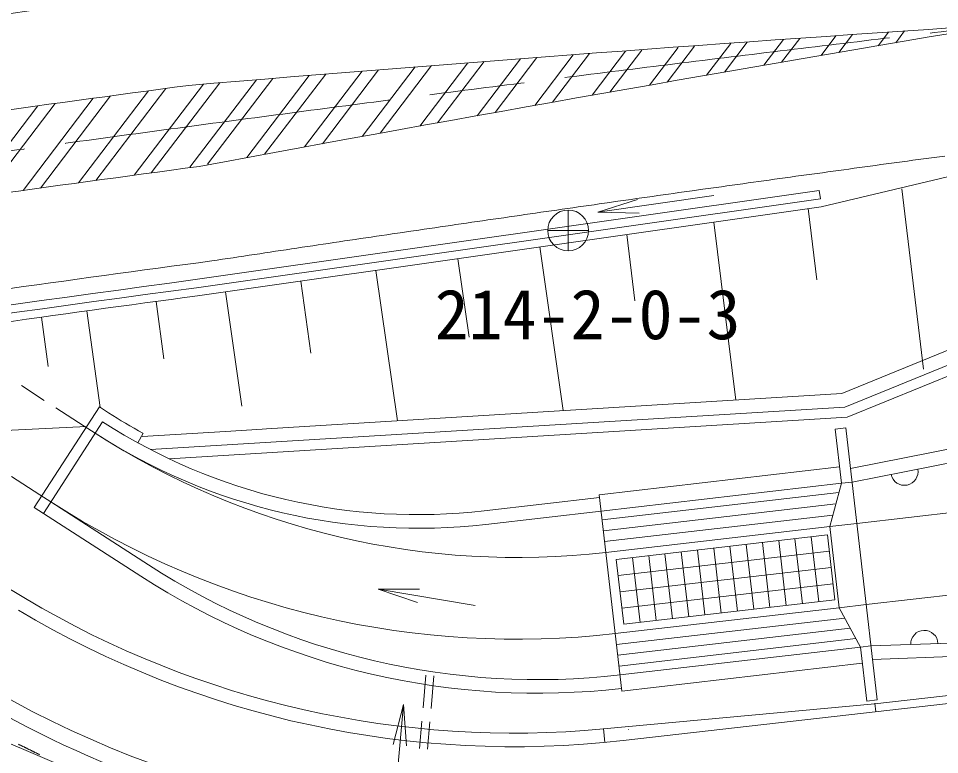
# Model space of a CAD drawing. Units: millimetres, scale not verified. Extents: x 40000 to 680000, y 20000 to 380000.
# Drawn here: x 496202 to 530005, y 271318 to 298341 of the extents above; entities that cross this region are included whole.
import ezdxf
from ezdxf.enums import TextEntityAlignment as Align

# ---------------------------------------------------------------- set-up
doc = ezdxf.new("R2010")
doc.units = ezdxf.units.MM
doc.header["$LTSCALE"] = 1000
doc.linetypes.add('CHAIN', pattern=[18.5, 12, -1.5, 3.5, -1.5])
for name, color, linetype, lineweight in [('M-BGD', 7, 'Continuous', 13), ('M-BMK', 2, 'CHAIN', 13), ('M-BMK-ROW', 30, 'Continuous', 13), ('M-BMK-SRVR', 3, 'Continuous', 13), ('M-STR-STRD', 7, 'Continuous', 13)]:
    doc.layers.add(name, color=color, linetype=linetype, lineweight=lineweight)
doc.styles.add('ＭＳ ゴシック', font='')
doc.styles.get('ＭＳ ゴシック').set_extended_font_data('MS Gothic')

msp = doc.modelspace()

# ---------------------------------------------------------------- linework, layer by layer
at = {"layer": 'M-BGD'}
for p, q in [((532982, 293160), (525659, 291426)), ((528624, 292085), (529409, 285472)), ((502693, 288753), (525587, 292021)), ((502734, 288456), (525630, 291724)), ((517466, 291234), (521723, 291837)), ((525630, 291724), (525587, 292021)), ((525659, 291426), (502775, 288159)), ((525188, 291358), (525504, 288748)), ((521725, 290864), (522527, 284332)), ((518528, 290408), (518822, 287974)), ((515330, 289951), (516188, 283943)), ((512326, 289522), (512738, 286639)), ((509322, 289093), (510110, 283569)), ((506560, 288699), (506938, 286048)), ((503798, 288305), (504396, 284114)), ((501257, 287953), (501543, 285848)), ((497047, 287376), (497298, 285561)), ((498715, 287606), (499203, 284053)), ((526416, 284571), (532045, 286868)), ((526529, 284077), (532141, 286367)), ((526614, 283702), (532214, 285986)), ((496312, 284863), (497152, 284321)), ((526416, 284571), (505300, 283274)), ((496786, 280390), (499174, 284086)), ((497572, 284049), (498610, 283379)), ((499510, 283869), (499174, 284086)), ((526529, 284077), (501053, 282512)), ((526614, 283702), (501737, 282173)), ((494318, 283138), (498701, 283364)), ((497122, 280173), (499293, 283533)), ((498610, 283379), (499022, 283113)), ((505151, 283264), (505300, 283274)), ((526175, 283265), (526562, 283310)), ((526562, 283310), (527717, 273323)), ((500581, 282765), (500774, 283116)), ((503803, 283182), (500748, 282994)), ((503803, 283182), (505151, 283264)), ((526405, 281279), (526175, 283265)), ((526734, 281820), (532541, 282968)), ((526792, 281323), (532598, 282471)), ((517515, 280855), (526336, 281875)), ((495945, 281529), (496982, 280859)), ((517584, 280259), (526405, 281279)), ((525974, 279692), (526405, 281279)), ((526405, 281279), (526792, 281323)), ((517622, 279934), (526313, 280939)), ((496982, 280859), (497394, 280593)), ((497394, 280593), (500971, 278283)), ((513297, 280266), (517527, 280755)), ((518348, 273649), (517515, 280855)), ((497122, 280173), (496786, 280390)), ((513354, 279769), (517584, 280259)), ((517668, 279536), (526200, 280523)), ((526967, 279806), (532033, 280392)), ((497122, 280173), (500699, 277863)), ((517714, 279139), (526087, 280107)), ((517759, 278742), (525974, 279692)), ((526967, 279806), (525974, 279692)), ((526318, 276711), (525974, 279692)), ((518141, 278484), (525889, 279380)), ((524697, 279242), (524973, 276858)), ((525293, 279311), (525569, 276927)), ((525889, 279380), (526165, 276996)), ((521717, 278897), (521992, 276513)), ((522313, 278966), (522588, 276582)), ((522909, 279035), (523185, 276651)), ((523505, 279104), (523781, 276720)), ((524101, 279173), (524377, 276789)), ((518210, 277888), (525958, 278784)), ((518737, 278553), (519012, 276169)), ((519333, 278622), (519608, 276237)), ((519929, 278691), (520204, 276306)), ((520525, 278759), (520800, 276375)), ((521121, 278828), (521396, 276444)), ((518141, 278484), (518416, 276100)), ((494830, 278019), (496458, 277048)), ((518278, 277292), (526027, 278188)), ((518347, 276696), (526096, 277592)), ((509403, 277391), (512959, 276793)), ((527312, 276826), (532378, 277412)), ((518416, 276100), (526165, 276996)), ((518104, 275762), (526318, 276711)), ((527312, 276826), (526318, 276711)), ((526318, 276711), (527100, 275265)), ((518150, 275364), (526523, 276332)), ((518196, 274967), (526728, 275953)), ((518242, 274569), (526933, 275574)), ((527487, 275309), (533402, 275517)), ((518279, 274245), (527100, 275265)), ((518392, 271834), (549173, 275328)), ((527100, 275265), (527487, 275309)), ((527100, 275265), (527330, 273278)), ((527545, 274813), (533460, 275021)), ((518348, 273649), (527169, 274669)), ((511049, 273040), (511153, 274232)), ((511348, 273014), (511452, 274206)), ((527632, 273185), (533593, 273862)), ((510331, 273156), (510016, 269563)), ((517672, 272262), (527632, 273185)), ((527330, 273278), (527717, 273323)), ((527629, 273209), (527666, 272887)), ((510918, 271546), (511005, 272542)), ((511217, 271520), (511304, 272516)), ((517671, 272276), (517718, 271764)), ((518591, 272240), (518593, 272226))]:
    msp.add_line(p, q, dxfattribs=at)
for points in [[(530193, 293290), (529997, 293264), (529802, 293238), (529607, 293211), (529412, 293185), (529217, 293159), (529022, 293132), (528827, 293106), (528632, 293079), (528437, 293053), (528242, 293026), (528047, 293000), (527852, 292973), (527657, 292946), (527462, 292920), (527267, 292893), (527071, 292866), (526876, 292840), (526681, 292813), (526486, 292786), (526291, 292759), (526096, 292733), (525901, 292706), (525706, 292679), (525511, 292652), (525316, 292625), (525121, 292598), (524926, 292572), (524731, 292545), (524536, 292518), (524341, 292491), (524146, 292464), (523951, 292437), (523756, 292410), (523561, 292382), (523366, 292355), (523171, 292328), (522976, 292301), (522782, 292274), (522587, 292247), (522392, 292219), (522197, 292192), (522002, 292165), (521807, 292138), (521612, 292110), (521417, 292083), (521222, 292056), (521027, 292028), (520832, 292001), (520637, 291973), (520442, 291946), (520247, 291919), (520052, 291891), (519858, 291864), (519663, 291836), (519468, 291808), (519273, 291781), (519078, 291753), (518883, 291726), (518688, 291698), (518493, 291670), (518298, 291643), (518104, 291615), (517909, 291587), (517714, 291559), (517519, 291532), (517324, 291504), (517129, 291476), (516934, 291448), (516740, 291420), (516545, 291392), (516350, 291364), (516155, 291336), (515960, 291308), (515765, 291280), (515571, 291252), (515376, 291224), (515181, 291196), (514986, 291168), (514791, 291140), (514596, 291112), (514402, 291084), (514207, 291056), (514012, 291027), (513817, 290999), (513622, 290971), (513428, 290943), (513233, 290914), (513038, 290886), (512843, 290858), (512649, 290829), (512454, 290801), (512259, 290772), (512064, 290744), (511870, 290716), (511675, 290687), (511480, 290659), (511285, 290630), (511091, 290602), (510896, 290573), (510701, 290544), (510506, 290516), (510312, 290487), (510117, 290458), (509922, 290430), (509727, 290401), (509533, 290372), (509338, 290344), (509143, 290315), (508949, 290286), (508754, 290257), (508559, 290228), (508365, 290199), (508170, 290171), (507975, 290142), (507780, 290113), (507586, 290084), (507391, 290055), (507196, 290026), (507002, 289997), (506807, 289968), (506613, 289939), (506418, 289909), (506223, 289880), (506029, 289851), (505834, 289822), (505639, 289793), (505445, 289764), (505250, 289734), (505055, 289705), (504861, 289676), (504666, 289647), (504472, 289617), (504277, 289588), (504082, 289559), (503888, 289529), (503693, 289500), (503499, 289470), (503304, 289441)], [(518916, 291692), (517466, 291234), (518986, 291196)], [(510923, 277389), (509403, 277391), (510841, 276896)], [(510449, 271639), (510331, 273156), (509951, 271683)], [(496199, 271697), (496215, 271690), (496231, 271682), (496248, 271674), (496264, 271667), (496280, 271659), (496297, 271652), (496313, 271644), (496329, 271636), (496346, 271629), (496362, 271621), (496378, 271614), (496395, 271606)], [(496395, 271606), (496411, 271598), (496426, 271590), (496442, 271582), (496458, 271574), (496474, 271566), (496490, 271558), (496505, 271550), (496521, 271542), (496537, 271535), (496553, 271527), (496569, 271519), (496584, 271511), (496600, 271503), (496616, 271495), (496632, 271487), (496648, 271479), (496664, 271471), (496679, 271463), (496695, 271456), (496711, 271448), (496727, 271440), (496743, 271432), (496759, 271424), (496775, 271416), (496790, 271408), (496806, 271401), (496822, 271393), (496838, 271385), (496854, 271377), (496870, 271369), (496886, 271362), (496902, 271354), (496917, 271346), (496933, 271338), (496949, 271331), (496965, 271323), (496981, 271315)]]:
    msp.add_lwpolyline(points, dxfattribs=at)
for centre, radius, start, end in [((725782, -1365673), 1680000, 97.65574, 98.7504), ((725782, -1365673), 1670000, 97.65574, 98.75035), ((725782, -1365673), 1669400, 97.67967, 98.72289), ((725782, -1365673), 1669100, 97.67963, 98.72289), ((725782, -1365673), 1668800, 97.67959, 98.75035), ((510605, 301045), 20448, 237.1392, 241.2626), ((510850, 301425), 21300, 237.1392, 276.5961), ((510850, 301425), 21800, 237.1392, 276.5961), ((514486, 307053), 28500, 237.1392, 276.5961), ((528714, 281703), 500, 191.1797, 11.1797), ((514486, 307053), 31500, 237.1392, 276.5961), ((515255, 300397), 26327, 237.1392, 276.5961), ((515255, 300397), 26827, 237.1392, 276.5961), ((514387, 307107), 35000, 239.1867, 275.386), ((514387, 307107), 35500, 239.1867, 276.4771), ((529445, 275378), 500, 2.0126, 182.0126), ((514387, 307107), 38500, 239.1867, 276.4771), ((514387, 307107), 39100, 239.1867, 262.4264)]:
    msp.add_arc(centre, radius, start, end, dxfattribs=at)
at = {"layer": 'M-BMK'}
msp.add_arc((725782, -1365673), 1675000, 96.1427, 100.68037, dxfattribs=at)
at = {"layer": 'M-BMK-ROW'}
msp.add_line((495465, 271902), (498833, 270472), dxfattribs=at)
at = {"layer": 'M-BMK-SRVR'}
for p, q in [((516375, 291307), (516375, 289807)), ((517125, 290557), (515625, 290557))]:
    msp.add_line(p, q, dxfattribs=at)
msp.add_circle((516375, 290557), 750, dxfattribs=at)
at = {"layer": 'M-STR-STRD'}
for p, q in [((528127, 297839), (527748, 297341)), ((528723, 297880), (528397, 297451)), ((522941, 297465), (522110, 296372)), ((524273, 297564), (523557, 296623)), ((524873, 297608), (524208, 296735)), ((526204, 297707), (525654, 296983)), ((526804, 297752), (526304, 297095)), ((518480, 297134), (517254, 295522)), ((519079, 297178), (517907, 295637)), ((520411, 297277), (519357, 295892)), ((521010, 297322), (520010, 296006)), ((522342, 297420), (521458, 296259)), ((514629, 296861), (513039, 294771)), ((515229, 296907), (513694, 294889)), ((516562, 297008), (515147, 295148)), ((517162, 297053), (515801, 295264)), ((509419, 296454), (507355, 293742)), ((510756, 296560), (508814, 294008)), ((511357, 296607), (509471, 294128)), ((512693, 296712), (510928, 294392)), ((513294, 296758), (511583, 294510)), ((505536, 296140), (503141, 292993)), ((506875, 296249), (504580, 293232)), ((507478, 296298), (505238, 293354)), ((508817, 296406), (506699, 293622)), ((502988, 295929), (500445, 292586)), ((503592, 295979), (501076, 292673)), ((504933, 296090), (502488, 292877)), ((499580, 295496), (497008, 292116)), ((500981, 295686), (498412, 292309)), ((501612, 295772), (499043, 292395)), ((496916, 295132), (494343, 291750)), ((497546, 295218), (494974, 291837)), ((498949, 295410), (496376, 292028))]:
    msp.add_line(p, q, dxfattribs=at)
for centre, radius, start, end in [((642370, -1371929), 1673672, 93.76722, 94.79597), ((808158, -1351150), 1672170, 99.49188, 100.52063), ((725782, -1365673), 1676500, 97.65574, 98.78454), ((725782, -1365673), 1673500, 97.65574, 98.7846)]:
    msp.add_arc(centre, radius, start, end, dxfattribs=at)

# ---------------------------------------------------------------- texts
at = {"layer": 'M-BMK-SRVR', "style": 'ＭＳ ゴシック'}
msp.add_text('214-2-0-3', height=1833, dxfattribs=at).set_placement((517089, 287481), align=Align.MIDDLE_CENTER)

doc.saveas('drawing.dxf')
